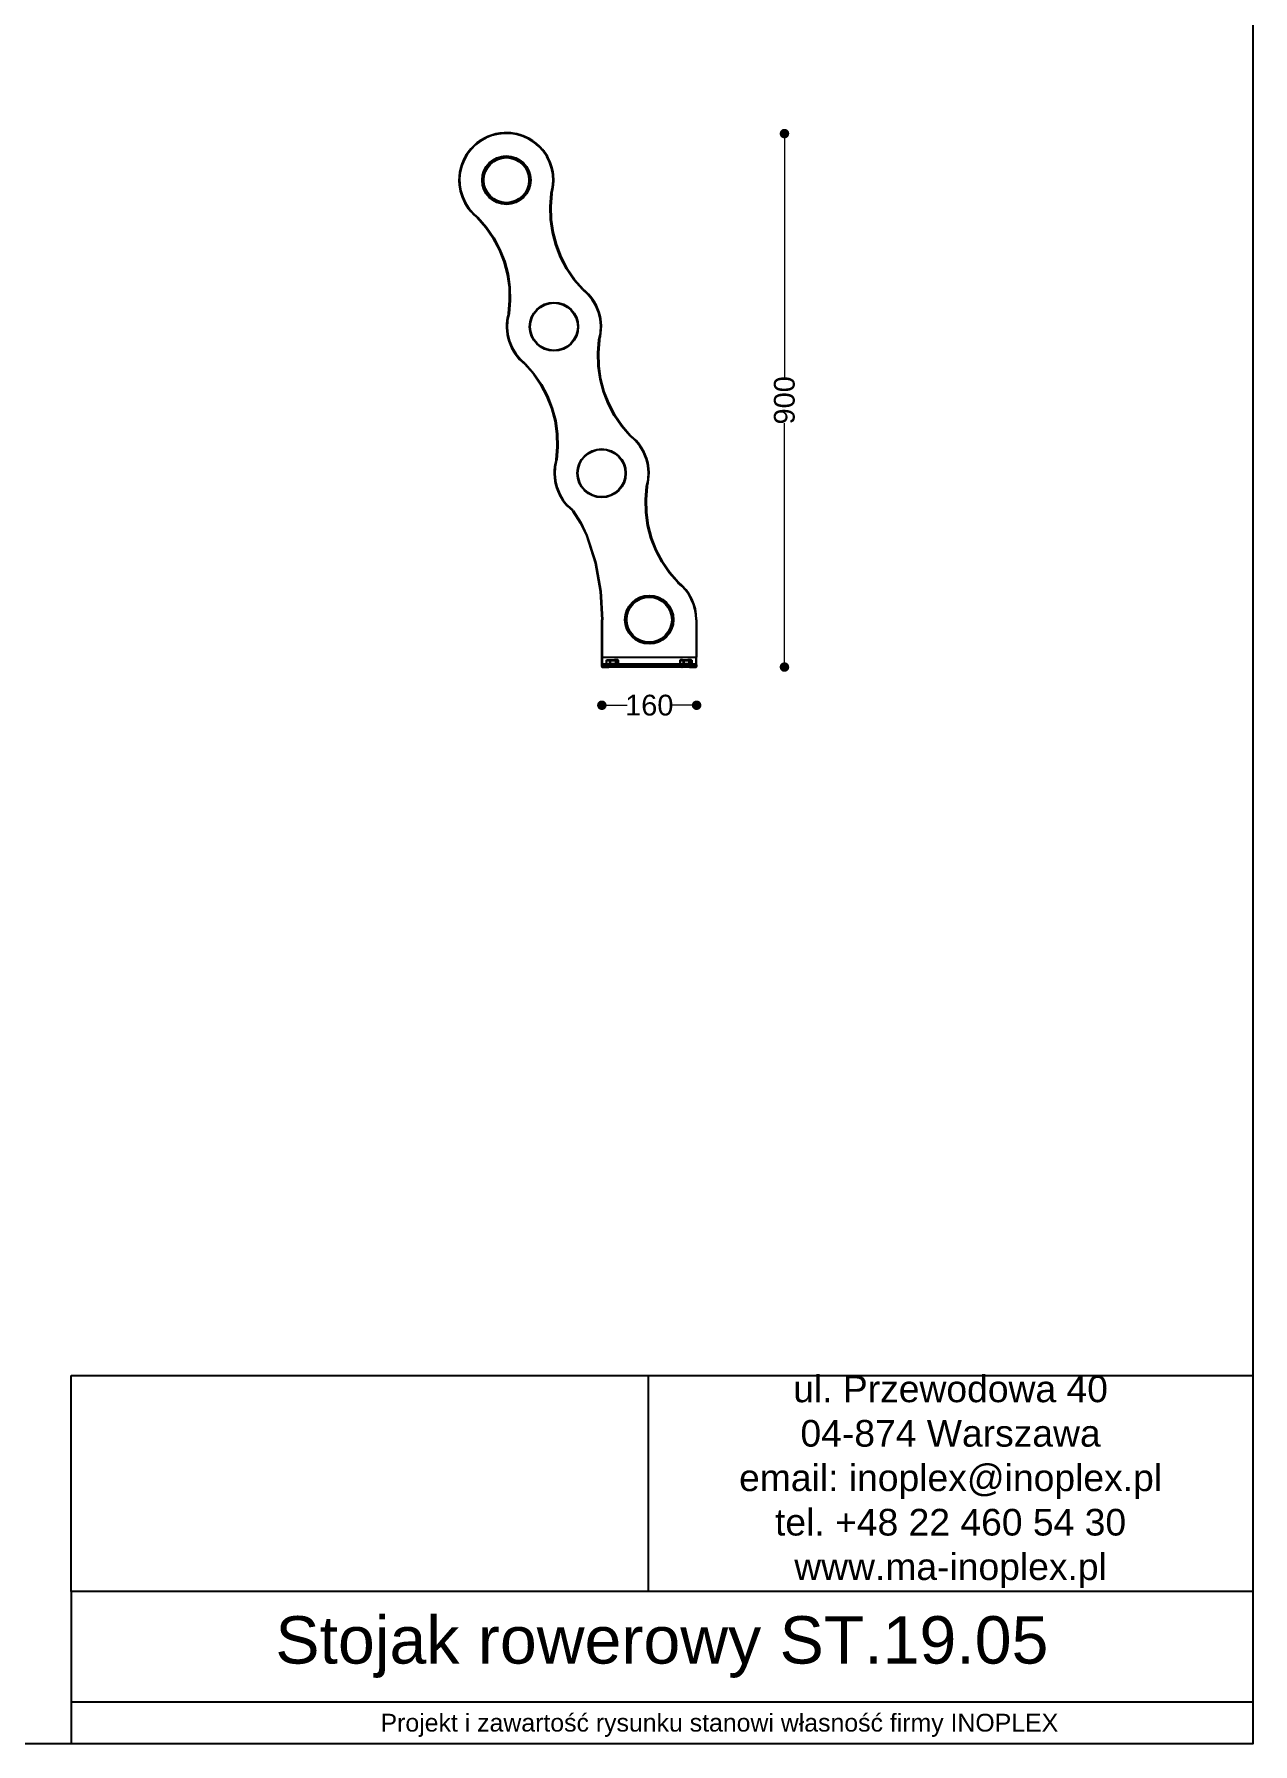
# Model space of a CAD drawing. Header units: millimetres. Extents: x 10222 to 14334, y 16216 to 21206.
# Drawn here: x 12278 to 14334, y 16216 to 19101 of the extents above; entities that cross this region are included whole.
import ezdxf

# ---------------------------------------------------------------- set-up
doc = ezdxf.new("R2010")
doc.units = ezdxf.units.MM
doc.header["$LTSCALE"] = 3
doc.layers.add('Default', color=7, linetype='Continuous')
doc.styles.get("Standard").update_dxf_attribs({"font": 'arial.ttf'})
doc.dimstyles.new('MATEUSZ', dxfattribs={"dimtxt": 35, "dimasz": 16, "dimexe": 0.18, "dimexo": 0.0625, "dimgap": 0.09, "dimtad": 0, "dimdec": 0, "dimdsep": 46, "dimtxsty": 'Standard', "dimblk": 'DOT', "dimcen": 0.09, "dimse1": 1, "dimse2": 1, "dimadec": 0, "dimazin": 0, "dimtfac": 1, "dimtdec": 0, "dimtofl": 0, "dimtmove": 0, "dimatfit": 3, "dimfxl": 1, "dimtolj": 1, "dimtzin": 0, "dimlwd": 9, "dimlwe": 9, "dimarcsym": 0})
picture_1 = doc.add_image_def('image1.png', size_in_pixel=(179, 67))

# ---------------------------------------------------------------- blocks, each defined once
blk = doc.blocks.new('_Dot')
at = {"color": 0, "linetype": 'ByBlock', "lineweight": -2}
blk.add_line((-0.5, 0), (-1, 0), dxfattribs=at)
at = {"color": 0, "linetype": 'ByBlock', "const_width": 0.5}
blk.add_lwpolyline([(-0.25, 0, 1), (0.25, 0, 1)], format="xyb", close=True, dxfattribs=at)
blk = doc.blocks.new('*D43')
at = {"color": 0, "lineweight": 9, "transparency": 16777216}
for p, q in [((13251.7, 17968.7), (13278.6, 17968.7)), ((13379.6, 17968.7), (13352.7, 17968.7))]:
    blk.add_line(p, q, dxfattribs=at)
at = {"layer": 'Defpoints', "color": 0, "transparency": 16777216}
for p in [(13235.7, 18034.1), (13395.6, 18034.1), (13395.6, 17968.7)]:
    blk.add_point(p, dxfattribs=at)
at = {"color": 0, "lineweight": 9, "transparency": 16777216, "xscale": 16, "yscale": 16, "zscale": 16, "rotation": 180}
blk.add_blockref('_Dot', (13235.7, 17968.7), dxfattribs=at)
at = {"color": 0, "lineweight": 9, "transparency": 16777216, "xscale": 16, "yscale": 16, "zscale": 16}
blk.add_blockref('_Dot', (13395.6, 17968.7), dxfattribs=at)
at = {"color": 0, "transparency": 16777216, "insert": (13315.7, 17968.7), "char_height": 35, "attachment_point": 5}
blk.add_mtext('\\A1;160', dxfattribs=at)
blk = doc.blocks.new('*D44')
at = {"color": 0, "lineweight": 9, "transparency": 16777216}
for p, q in [((13543.8, 18917.5), (13543.8, 18522)), ((13543.8, 18049.1), (13543.8, 18444.6))]:
    blk.add_line(p, q, dxfattribs=at)
at = {"layer": 'Defpoints', "color": 0, "transparency": 16777216}
for p in [(13082, 18933.5), (13394.6, 18033.1), (13543.8, 18033.1)]:
    blk.add_point(p, dxfattribs=at)
at = {"color": 0, "lineweight": 9, "transparency": 16777216, "xscale": 16, "yscale": 16, "zscale": 16}
for p, rotation in [((13543.8, 18933.5), 90), ((13543.8, 18033.1), 270)]:
    blk.add_blockref('_Dot', p, dxfattribs=dict(at, rotation=rotation))
at = {"color": 0, "transparency": 16777216, "insert": (13543.8, 18483.3), "char_height": 35, "attachment_point": 5, "rotation": 90}
blk.add_mtext('\\A1;900', dxfattribs=at)

msp = doc.modelspace()

# ---------------------------------------------------------------- linework, layer by layer
for p, q in [((12340.1, 16473), (12340.1, 16837.6)), ((12533.9, 16837.6), (14334, 16837.6)), ((14334, 16837.6), (14334, 16473)), ((12340.1, 16473), (12340.1, 16215.9)), ((14334, 16473), (12533.9, 16473)), ((14333.8, 16286.4), (12340.1, 16286.4))]:
    msp.add_line(p, q)
msp.add_lwpolyline([(10221.8, 21206.3), (14334, 21206.3), (14334, 16215.9), (10221.8, 16215.9)], close=True)
at = {"layer": 'Default'}
for p, q in [((13235.6, 18050.1), (13235.6, 18113.1)), ((13236.6, 18050.1), (13236.6, 18113.1)), ((13394.6, 18113.1), (13394.6, 18050.1)), ((13395.6, 18113.1), (13395.6, 18050.1)), ((13235.6, 18034.1), (13235.6, 18037.1)), ((13236.6, 18050.1), (13394.6, 18050.1)), ((13243.6, 18039.1), (13243.6, 18044.1)), ((13243.8, 18044.1), (13249.5, 18044.1)), ((13243.8, 18039.1), (13243.8, 18044.1)), ((13243.8, 18039.1), (13249.5, 18039.1)), ((13244.6, 18045.1), (13250.3, 18045.1)), ((13383.6, 18038.1), (13247.6, 18038.1)), ((13383.6, 18037.1), (13247.6, 18037.1)), ((13247.6, 18034.1), (13247.6, 18037.1)), ((13383.6, 18034.1), (13247.6, 18034.1)), ((13249.5, 18039.1), (13249.5, 18044.1)), ((13250.3, 18045.1), (13259.2, 18045.1)), ((13250.4, 18044.1), (13259.3, 18044.1)), ((13250.4, 18039.1), (13250.4, 18044.1)), ((13250.4, 18039.1), (13259.3, 18039.1)), ((13262.4, 18045.1), (13256.8, 18045.1)), ((13259.2, 18045.1), (13262.4, 18045.1)), ((13259.3, 18039.1), (13259.3, 18044.1)), ((13260.1, 18039.1), (13260.1, 18044.1)), ((13260.1, 18044.1), (13263.3, 18044.1)), ((13260.1, 18039.1), (13263.3, 18039.1)), ((13263.3, 18039.1), (13263.3, 18044.1)), ((13263.4, 18044.1), (13263.4, 18039.1)), ((13367.6, 18039.1), (13367.6, 18044.1)), ((13367.7, 18039.1), (13367.7, 18044.1)), ((13367.8, 18044.1), (13373.5, 18044.1)), ((13367.8, 18039.1), (13367.8, 18044.1)), ((13367.8, 18039.1), (13373.5, 18039.1)), ((13368.6, 18045.1), (13374.2, 18045.1)), ((13371.9, 18045.1), (13368.6, 18045.1)), ((13373.5, 18039.1), (13373.5, 18044.1)), ((13374.2, 18045.1), (13383.1, 18045.1)), ((13374.4, 18044.1), (13383.3, 18044.1)), ((13374.4, 18039.1), (13374.4, 18044.1)), ((13374.4, 18039.1), (13383.3, 18039.1)), ((13386.4, 18045.1), (13380.8, 18045.1)), ((13383.1, 18045.1), (13386.4, 18045.1)), ((13383.3, 18039.1), (13383.3, 18044.1)), ((13383.6, 18037.1), (13383.6, 18034.1)), ((13384.1, 18039.1), (13384.1, 18044.1)), ((13384.1, 18044.1), (13387.3, 18044.1)), ((13384.1, 18039.1), (13387.3, 18039.1)), ((13387.3, 18039.1), (13387.3, 18044.1)), ((13387.4, 18044.1), (13387.4, 18039.1)), ((13395.6, 18037.1), (13395.6, 18034.1)), ((13383.6, 18033.1), (13247.6, 18033.1))]:
    msp.add_line(p, q, dxfattribs=at)
for points in [[(13151.4, 18832.5, 0), (13153.7, 18843.1, 0), (13154.6, 18853.9, 0), (13154, 18864.7, 0), (13151.9, 18875.3, 0), (13148.5, 18885.6, 0), (13143.7, 18895.3, 0), (13137.6, 18904.2, 0), (13130.3, 18912.3, 0), (13122.1, 18919.3, 0), (13112.9, 18925.1, 0), (13103.1, 18929.6, 0), (13092.7, 18932.8, 0), (13082.1, 18934.5, 0), (13071.2, 18934.8, 0), (13060.5, 18933.6, 0), (13050, 18931, 0), (13039.9, 18927, 0), (13030.5, 18921.6, 0), (13021.9, 18915.1, 0), (13014.2, 18907.4, 0), (13007.7, 18898.8, 0), (13002.4, 18889.3, 0), (12998.4, 18879.3, 0), (12995.8, 18868.7, 0), (12994.7, 18858, 0), (12995, 18847.1, 0), (12996.8, 18836.5, 0), (13000, 18826.1, 0), (13004.5, 18816.3, 0), (13010.4, 18807.2, 0), (13017.4, 18799, 0), (13025.5, 18791.7, 0)], [(13150.4, 18832.8, 0), (13152.7, 18843.2, 0), (13153.6, 18853.9, 0), (13153, 18864.6, 0), (13151, 18875.1, 0), (13147.6, 18885.2, 0), (13142.8, 18894.8, 0), (13136.8, 18903.6, 0), (13129.6, 18911.6, 0), (13121.5, 18918.5, 0), (13112.5, 18924.2, 0), (13102.7, 18928.7, 0), (13092.5, 18931.8, 0), (13082, 18933.5, 0), (13071.3, 18933.8, 0), (13060.6, 18932.6, 0), (13050.3, 18930, 0), (13040.3, 18926.1, 0), (13031, 18920.8, 0), (13022.5, 18914.3, 0), (13015, 18906.7, 0), (13008.5, 18898.2, 0), (13003.3, 18888.9, 0), (12999.4, 18879, 0), (12996.8, 18868.6, 0), (12995.7, 18857.9, 0), (12996, 18847.2, 0), (12997.7, 18836.7, 0), (13000.9, 18826.5, 0), (13005.4, 18816.8, 0), (13011.2, 18807.8, 0), (13018.1, 18799.7, 0), (13026.1, 18792.5, 0)], [(13203.3, 18670.1, 0), (13188.7, 18686.8, 0), (13176.3, 18705, 0), (13165.9, 18724.6, 0), (13157.9, 18745.2, 0), (13152.3, 18766.5, 0), (13149.1, 18788.4, 0), (13148.5, 18810.5, 0), (13150.4, 18832.5, 0)], [(13151.4, 18832.4, 0), (13149.5, 18810.5, 0), (13150.1, 18788.5, 0), (13153.3, 18766.7, 0), (13158.9, 18745.5, 0), (13166.9, 18725, 0), (13177.1, 18705.5, 0), (13189.5, 18687.4, 0), (13204, 18670.8, 0)], [(13204, 18670.8, 0), (13189.5, 18687.4, 0), (13177.1, 18705.5, 0), (13166.9, 18725, 0), (13158.9, 18745.5, 0), (13153.3, 18766.7, 0), (13150.1, 18788.5, 0), (13149.5, 18810.5, 0), (13151.4, 18832.4, 0)], [(13150.4, 18832.8, 0), (13151.4, 18832.5, 0)], [(13151.4, 18832.4, 0), (13151.4, 18832.4, 0), (13151.4, 18832.4, 0), (13151.4, 18832.4, 0), (13151.4, 18832.4, 0), (13151.4, 18832.4, 0), (13151.4, 18832.4, 0), (13151.4, 18832.4, 0), (13151.4, 18832.4, 0), (13151.4, 18832.4, 0), (13151.4, 18832.4, 0), (13151.4, 18832.4, 0), (13151.4, 18832.4, 0), (13151.4, 18832.4, 0), (13151.3, 18832.4, 0), (13151.3, 18832.4, 0), (13150.4, 18832.5, 0)], [(13025.5, 18791.7, 0), (13025.5, 18791.7, 0), (13025.5, 18791.7, 0), (13025.5, 18791.7, 0), (13025.5, 18791.7, 0), (13025.5, 18791.7, 0), (13025.5, 18791.7, 0), (13025.5, 18791.7, 0), (13025.5, 18791.7, 0), (13025.5, 18791.7, 0), (13025.5, 18791.7, 0), (13025.5, 18791.7, 0), (13025.5, 18791.7, 0), (13025.5, 18791.7, 0), (13025.5, 18791.8, 0), (13025.5, 18791.8, 0), (13025.5, 18791.8, 0), (13026.1, 18792.5, 0)], [(13025.6, 18791.7, 0), (13025.5, 18791.7, 0)], [(13026.3, 18792.4, 0), (13025.6, 18791.7, 0)], [(13025.6, 18791.7, 0), (13040, 18775.1, 0), (13052.5, 18757, 0), (13062.8, 18737.5, 0), (13070.8, 18717, 0), (13076.4, 18695.8, 0), (13079.6, 18674, 0), (13080.1, 18652, 0), (13078.2, 18630.1, 0)], [(13078.2, 18630.1, 0), (13080.1, 18652, 0), (13079.6, 18674, 0), (13076.4, 18695.8, 0), (13070.8, 18717, 0), (13062.8, 18737.5, 0), (13052.5, 18757, 0), (13040, 18775.1, 0), (13025.6, 18791.7, 0)], [(13026.1, 18792.5, 0), (13026.3, 18792.4, 0)], [(13026.3, 18792.4, 0), (13040.8, 18775.7, 0), (13053.3, 18757.5, 0), (13063.7, 18737.9, 0), (13071.8, 18717.4, 0), (13077.4, 18696, 0), (13080.6, 18674.1, 0), (13081.1, 18652, 0), (13079.2, 18630, 0)], [(13203.3, 18670.1, 0), (13204, 18670.8, 0)], [(13204.1, 18670.7, 0), (13204.1, 18670.7, 0), (13204.1, 18670.7, 0), (13204.1, 18670.7, 0), (13204.1, 18670.7, 0), (13204.1, 18670.7, 0), (13204.1, 18670.7, 0), (13204.1, 18670.7, 0), (13204.1, 18670.7, 0), (13204.1, 18670.7, 0), (13204.1, 18670.7, 0), (13204.1, 18670.7, 0), (13204.1, 18670.7, 0), (13204.1, 18670.7, 0), (13204.1, 18670.7, 0), (13204.1, 18670.7, 0), (13204, 18670.6, 0), (13203.5, 18670, 0)], [(13230.8, 18585.5, 0), (13233.2, 18597, 0), (13233.9, 18608.8, 0), (13232.9, 18620.5, 0), (13230.1, 18631.9, 0), (13225.7, 18642.8, 0), (13219.6, 18652.9, 0), (13212.2, 18662.1, 0), (13203.5, 18670, 0)], [(13231.8, 18585.2, 0), (13234.2, 18596.9, 0), (13234.9, 18608.8, 0), (13233.9, 18620.7, 0), (13231.1, 18632.2, 0), (13226.6, 18643.3, 0), (13220.5, 18653.5, 0), (13212.9, 18662.7, 0), (13204.1, 18670.7, 0)], [(13078.1, 18630, 0), (13075.7, 18618.3, 0), (13075, 18606.4, 0), (13076, 18594.6, 0), (13078.8, 18583, 0), (13083.3, 18571.9, 0), (13089.4, 18561.7, 0), (13097, 18552.5, 0), (13105.8, 18544.5, 0)], [(13079.1, 18629.7, 0), (13076.7, 18618.2, 0), (13076, 18606.4, 0), (13077, 18594.7, 0), (13079.8, 18583.3, 0), (13084.2, 18572.4, 0), (13090.3, 18562.3, 0), (13097.7, 18553.2, 0), (13106.4, 18545.3, 0)], [(13079.1, 18629.7, 0), (13078.1, 18630, 0)], [(13078.2, 18630.1, 0), (13078.2, 18630.1, 0), (13078.2, 18630.1, 0), (13078.2, 18630.1, 0), (13078.2, 18630.1, 0), (13078.2, 18630.1, 0), (13078.2, 18630.1, 0), (13078.2, 18630.1, 0), (13078.2, 18630.1, 0), (13078.2, 18630.1, 0), (13078.2, 18630.1, 0), (13078.2, 18630.1, 0), (13078.2, 18630.1, 0), (13078.2, 18630.1, 0), (13078.2, 18630.1, 0), (13078.3, 18630.1, 0), (13079.2, 18630, 0)], [(13283.6, 18422.9, 0), (13269.1, 18439.5, 0), (13256.6, 18457.8, 0), (13246.3, 18477.3, 0), (13238.3, 18497.9, 0), (13232.6, 18519.3, 0), (13229.5, 18541.1, 0), (13228.8, 18563.2, 0), (13230.7, 18585.2, 0)], [(13284.3, 18423.6, 0), (13269.9, 18440.1, 0), (13257.5, 18458.3, 0), (13247.2, 18477.7, 0), (13239.2, 18498.2, 0), (13233.6, 18519.5, 0), (13230.5, 18541.2, 0), (13229.8, 18563.2, 0), (13231.7, 18585.1, 0)], [(13231.7, 18585.1, 0), (13229.8, 18563.2, 0), (13230.5, 18541.2, 0), (13233.6, 18519.5, 0), (13239.2, 18498.2, 0), (13247.2, 18477.7, 0), (13257.5, 18458.3, 0), (13269.9, 18440.1, 0), (13284.3, 18423.6, 0)], [(13231.7, 18585.1, 0), (13231.7, 18585.1, 0), (13231.7, 18585.1, 0), (13231.7, 18585.1, 0), (13231.7, 18585.1, 0), (13231.7, 18585.1, 0), (13231.7, 18585.1, 0), (13231.7, 18585.1, 0), (13231.7, 18585.1, 0), (13231.7, 18585.1, 0), (13231.7, 18585.1, 0), (13231.7, 18585.1, 0), (13231.7, 18585.1, 0), (13231.7, 18585.1, 0), (13231.7, 18585.1, 0), (13231.7, 18585.1, 0), (13231.6, 18585.1, 0), (13230.7, 18585.2, 0)], [(13230.8, 18585.5, 0), (13231.8, 18585.2, 0)], [(13231.8, 18585.2, 0), (13231.7, 18585.1, 0)], [(13105.8, 18544.5, 0), (13105.8, 18544.5, 0), (13105.8, 18544.5, 0), (13105.8, 18544.5, 0), (13105.8, 18544.5, 0), (13105.8, 18544.5, 0), (13105.8, 18544.5, 0), (13105.8, 18544.5, 0), (13105.8, 18544.5, 0), (13105.8, 18544.5, 0), (13105.8, 18544.5, 0), (13105.8, 18544.5, 0), (13105.8, 18544.5, 0), (13105.8, 18544.5, 0), (13105.8, 18544.5, 0), (13105.9, 18544.6, 0), (13106.4, 18545.3, 0)], [(13106.6, 18545.1, 0), (13105.9, 18544.4, 0)], [(13105.9, 18544.4, 0), (13120.4, 18527.8, 0), (13132.8, 18509.7, 0), (13143.1, 18490.3, 0), (13151.2, 18469.8, 0), (13156.8, 18448.5, 0), (13159.9, 18426.7, 0), (13160.5, 18404.8, 0), (13158.5, 18382.8, 0)], [(13158.5, 18382.8, 0), (13160.5, 18404.8, 0), (13159.9, 18426.7, 0), (13156.8, 18448.5, 0), (13151.2, 18469.8, 0), (13143.1, 18490.3, 0), (13132.8, 18509.7, 0), (13120.4, 18527.8, 0), (13105.9, 18544.4, 0)], [(13106.6, 18545.1, 0), (13121.2, 18528.4, 0), (13133.7, 18510.2, 0), (13144.1, 18490.7, 0), (13152.1, 18470.1, 0), (13157.8, 18448.7, 0), (13160.9, 18426.8, 0), (13161.5, 18404.7, 0), (13159.5, 18382.7, 0)], [(13283.6, 18422.9, 0), (13284.3, 18423.6, 0)], [(13284.4, 18423.5, 0), (13284.4, 18423.5, 0), (13284.4, 18423.5, 0), (13284.4, 18423.5, 0), (13284.4, 18423.5, 0), (13284.4, 18423.5, 0), (13284.4, 18423.5, 0), (13284.4, 18423.5, 0), (13284.4, 18423.5, 0), (13284.4, 18423.5, 0), (13284.4, 18423.5, 0), (13284.4, 18423.5, 0), (13284.4, 18423.5, 0), (13284.4, 18423.5, 0), (13284.4, 18423.5, 0), (13284.4, 18423.4, 0), (13284.3, 18423.4, 0), (13283.8, 18422.7, 0)], [(13311.1, 18338.2, 0), (13313.6, 18349.7, 0), (13314.3, 18361.5, 0), (13313.2, 18373.2, 0), (13310.5, 18384.7, 0), (13306, 18395.6, 0), (13300, 18405.7, 0), (13292.5, 18414.8, 0), (13283.8, 18422.7, 0)], [(13312.1, 18338, 0), (13314.6, 18349.6, 0), (13315.3, 18361.5, 0), (13314.2, 18373.4, 0), (13311.4, 18385, 0), (13306.9, 18396, 0), (13300.8, 18406.2, 0), (13293.3, 18415.5, 0), (13284.4, 18423.5, 0)], [(13158.5, 18382.7, 0), (13156, 18371.1, 0), (13155.3, 18359.2, 0), (13156.4, 18347.3, 0), (13159.2, 18335.7, 0), (13163.7, 18324.7, 0), (13169.7, 18314.5, 0), (13177.3, 18305.2, 0), (13186.1, 18297.2, 0)], [(13159.4, 18382.4, 0), (13157, 18370.9, 0), (13156.3, 18359.2, 0), (13157.3, 18347.5, 0), (13160.1, 18336, 0), (13164.6, 18325.2, 0), (13170.6, 18315, 0), (13178, 18305.9, 0), (13186.7, 18298, 0)], [(13158.5, 18382.8, 0), (13158.5, 18382.8, 0), (13158.5, 18382.8, 0), (13158.5, 18382.8, 0), (13158.5, 18382.8, 0), (13158.5, 18382.8, 0), (13158.5, 18382.8, 0), (13158.5, 18382.8, 0), (13158.5, 18382.8, 0), (13158.5, 18382.8, 0), (13158.5, 18382.8, 0), (13158.5, 18382.8, 0), (13158.5, 18382.8, 0), (13158.5, 18382.8, 0), (13158.5, 18382.8, 0), (13158.5, 18382.8, 0), (13158.6, 18382.8, 0), (13159.5, 18382.7, 0)], [(13159.4, 18382.4, 0), (13158.5, 18382.7, 0)], [(13363.9, 18175.6, 0), (13349.4, 18192.3, 0), (13336.9, 18210.5, 0), (13326.6, 18230, 0), (13318.6, 18250.6, 0), (13313, 18272, 0), (13309.8, 18293.9, 0), (13309.2, 18315.9, 0), (13311.1, 18338, 0)], [(13312.1, 18337.8, 0), (13310.2, 18315.9, 0), (13310.8, 18293.9, 0), (13314, 18272.2, 0), (13319.6, 18250.9, 0), (13327.5, 18230.4, 0), (13337.8, 18211, 0), (13350.2, 18192.9, 0), (13364.7, 18176.3, 0)], [(13364.7, 18176.3, 0), (13350.2, 18192.9, 0), (13337.8, 18211, 0), (13327.5, 18230.4, 0), (13319.6, 18250.9, 0), (13314, 18272.2, 0), (13310.8, 18293.9, 0), (13310.2, 18315.9, 0), (13312.1, 18337.8, 0)], [(13311.1, 18338.2, 0), (13312.1, 18338, 0)], [(13312.1, 18337.8, 0), (13312.1, 18337.8, 0), (13312.1, 18337.8, 0), (13312.1, 18337.8, 0), (13312.1, 18337.8, 0), (13312.1, 18337.8, 0), (13312.1, 18337.8, 0), (13312.1, 18337.8, 0), (13312.1, 18337.8, 0), (13312.1, 18337.8, 0), (13312.1, 18337.8, 0), (13312.1, 18337.8, 0), (13312.1, 18337.8, 0), (13312.1, 18337.8, 0), (13312.1, 18337.8, 0), (13312, 18337.8, 0), (13311.9, 18337.8, 0), (13311.1, 18338, 0)], [(13186.1, 18297.2, 0), (13186.1, 18297.2, 0), (13186.1, 18297.2, 0), (13186.1, 18297.2, 0), (13186.1, 18297.2, 0), (13186.1, 18297.2, 0), (13186.1, 18297.2, 0), (13186.1, 18297.2, 0), (13186.1, 18297.2, 0), (13186.1, 18297.2, 0), (13186.1, 18297.2, 0), (13186.1, 18297.2, 0), (13186.1, 18297.2, 0), (13186.1, 18297.2, 0), (13186.1, 18297.3, 0), (13186.2, 18297.3, 0), (13186.7, 18298, 0)], [(13187.1, 18297.6, 0), (13186.3, 18297, 0)], [(13186.3, 18297, 0), (13199.2, 18276.7, 0), (13209.6, 18254.9, 0), (13224.5, 18209, 0), (13232.9, 18161.4, 0), (13235.6, 18113.1, 0)], [(13187.1, 18297.6, 0), (13200, 18277.1, 0), (13210.5, 18255.3, 0), (13225.5, 18209.2, 0), (13233.9, 18161.5, 0), (13236.6, 18113.1, 0)], [(13363.9, 18175.6, 0), (13364.7, 18176.3, 0)], [(13364.8, 18176.2, 0), (13364.8, 18176.2, 0), (13364.8, 18176.2, 0), (13364.8, 18176.2, 0), (13364.8, 18176.2, 0), (13364.8, 18176.2, 0), (13364.8, 18176.2, 0), (13364.8, 18176.2, 0), (13364.8, 18176.2, 0), (13364.8, 18176.2, 0), (13364.8, 18176.2, 0), (13364.8, 18176.2, 0), (13364.8, 18176.2, 0), (13364.8, 18176.2, 0), (13364.8, 18176.2, 0), (13364.7, 18176.2, 0), (13364.7, 18176.1, 0), (13364.1, 18175.4, 0)], [(13394.6, 18113.1, 0), (13394.1, 18122.1, 0), (13392.6, 18130.9, 0), (13390.1, 18139.5, 0), (13386.6, 18147.8, 0), (13382.2, 18155.6, 0), (13376.9, 18162.9, 0), (13370.9, 18169.5, 0), (13364.1, 18175.4, 0)], [(13395.6, 18113.1, 0), (13395.1, 18122.2, 0), (13393.6, 18131.1, 0), (13391, 18139.8, 0), (13387.5, 18148.2, 0), (13383, 18156.1, 0), (13377.7, 18163.5, 0), (13371.6, 18170.2, 0), (13364.8, 18176.2, 0)], [(13235.6, 18113.1, 0), (13235.6, 18113.1, 0), (13235.6, 18113.1, 0), (13235.6, 18113.1, 0), (13235.6, 18113.1, 0), (13235.6, 18113.1, 0), (13235.6, 18113.1, 0), (13235.6, 18113.1, 0), (13235.6, 18113.1, 0), (13235.6, 18113.1, 0), (13235.6, 18113.1, 0), (13235.6, 18113.1, 0), (13235.6, 18113.1, 0), (13235.6, 18113.1, 0), (13235.6, 18113.1, 0), (13235.7, 18113.1, 0), (13235.8, 18113.1, 0), (13236.6, 18113.1, 0)], [(13395.6, 18113.1, 0), (13395.6, 18113.1, 0), (13395.6, 18113.1, 0), (13395.6, 18113.1, 0), (13395.6, 18113.1, 0), (13395.6, 18113.1, 0), (13395.6, 18113.1, 0), (13395.6, 18113.1, 0), (13395.6, 18113.1, 0), (13395.6, 18113.1, 0), (13395.6, 18113.1, 0), (13395.6, 18113.1, 0), (13395.6, 18113.1, 0), (13395.6, 18113.1, 0), (13395.6, 18113.1, 0), (13395.6, 18113.1, 0), (13395.5, 18113.1, 0), (13394.6, 18113.1, 0)], [(13235.6, 18037.1, 0), (13235.6, 18037.1, 0), (13235.6, 18037.1, 0), (13235.6, 18037.1, 0), (13235.6, 18037.1, 0), (13235.6, 18037.1, 0), (13235.6, 18037.1, 0), (13235.6, 18037.1, 0), (13235.6, 18037.1, 0), (13235.6, 18037.1, 0), (13235.6, 18037.1, 0), (13235.6, 18037.1, 0), (13235.6, 18037.2, 0), (13235.6, 18037.5, 0), (13235.6, 18040.7, 0), (13235.6, 18050.1, 0)], [(13236.6, 18050.1, 0), (13235.6, 18050.1, 0)], [(13247.6, 18037.1, 0), (13235.6, 18037.1, 0)], [(13235.6, 18034.1, 0), (13235.6, 18034.1, 0), (13235.6, 18034.1, 0), (13235.6, 18034.1, 0), (13235.6, 18034.1, 0), (13235.6, 18034.1, 0), (13235.6, 18034.1, 0), (13235.6, 18034.1, 0), (13235.6, 18034.1, 0), (13235.6, 18034.1, 0), (13235.6, 18034.1, 0), (13235.6, 18034.1, 0), (13235.6, 18034.1, 0), (13235.7, 18034.1, 0), (13235.7, 18034.1, 0), (13236, 18034.1, 0), (13237.1, 18034.1, 0), (13247.6, 18034.1, 0)], [(13236.6, 18038.1, 0), (13236.6, 18038.1, 0), (13236.6, 18038.1, 0), (13236.6, 18038.1, 0), (13236.6, 18038.1, 0), (13236.6, 18038.1, 0), (13236.6, 18038.1, 0), (13236.6, 18038.1, 0), (13236.6, 18038.1, 0), (13236.6, 18038.1, 0), (13236.6, 18038.1, 0), (13236.6, 18038.1, 0), (13236.6, 18038.1, 0), (13236.6, 18038.4, 0), (13236.6, 18041.4, 0), (13236.6, 18050.1, 0)], [(13247.6, 18038.1, 0), (13236.6, 18038.1, 0)], [(13243.6, 18044.1, 0), (13243.6, 18044.2, 0), (13243.6, 18044.3, 0), (13243.7, 18044.4, 0), (13243.7, 18044.5, 0), (13243.7, 18044.5, 0), (13243.8, 18044.6, 0), (13243.9, 18044.7, 0), (13243.9, 18044.8, 0), (13244, 18044.8, 0), (13244.1, 18044.9, 0), (13244.2, 18044.9, 0), (13244.2, 18045, 0), (13244.3, 18045, 0), (13244.4, 18045, 0), (13244.5, 18045.1, 0), (13244.6, 18045.1, 0)], [(13243.8, 18044.1, 0), (13243.6, 18044.1, 0), (13243.6, 18044.1, 0), (13243.6, 18044.1, 0), (13243.6, 18044.1, 0), (13243.6, 18044.1, 0), (13243.6, 18044.1, 0), (13243.6, 18044.1, 0), (13243.6, 18044.1, 0), (13243.6, 18044.1, 0), (13243.6, 18044.1, 0), (13243.6, 18044.1, 0), (13243.6, 18044.1, 0), (13243.6, 18044.1, 0), (13243.6, 18044.1, 0), (13243.6, 18044.1, 0), (13243.6, 18044.1, 0), (13243.6, 18044.1, 0), (13243.6, 18044.1, 0), (13243.6, 18044.1, 0), (13243.6, 18044.1, 0), (13243.7, 18044.1, 0)], [(13243.7, 18039.1, 0), (13243.6, 18039.1, 0), (13243.6, 18039.1, 0), (13243.6, 18039.1, 0), (13243.6, 18039.1, 0), (13243.6, 18039.1, 0), (13243.6, 18039.1, 0), (13243.6, 18039.1, 0), (13243.6, 18039.1, 0), (13243.6, 18039.1, 0), (13243.6, 18039.1, 0), (13243.6, 18039.1, 0), (13243.6, 18039.1, 0), (13243.6, 18039.1, 0), (13243.6, 18039.1, 0), (13243.6, 18039.1, 0), (13243.6, 18039.1, 0), (13243.6, 18039.1, 0), (13243.6, 18039.1, 0), (13243.6, 18039.1, 0), (13243.6, 18039.1, 0), (13243.6, 18039.1, 0), (13243.6, 18039.1, 0), (13243.6, 18039.1, 0), (13243.6, 18039.1, 0), (13243.6, 18039.1, 0), (13243.8, 18039.1, 0)], [(13244.6, 18038.1, 0), (13244.5, 18038.1, 0), (13244.4, 18038.1, 0), (13244.3, 18038.1, 0), (13244.2, 18038.1, 0), (13244.2, 18038.2, 0), (13244.1, 18038.2, 0), (13244, 18038.3, 0), (13243.9, 18038.3, 0), (13243.9, 18038.4, 0), (13243.8, 18038.5, 0), (13243.7, 18038.6, 0), (13243.7, 18038.7, 0), (13243.7, 18038.8, 0), (13243.6, 18038.9, 0), (13243.6, 18039, 0), (13243.6, 18039.1, 0)], [(13243.7, 18044.1, 0), (13243.7, 18044.2, 0), (13243.7, 18044.4, 0), (13243.8, 18044.5, 0), (13243.9, 18044.7, 0)], [(13244.6, 18045.1, 0), (13244.5, 18045.1, 0), (13244.5, 18045, 0), (13244.4, 18045, 0), (13244.3, 18045, 0), (13244.3, 18044.9, 0), (13244.2, 18044.9, 0), (13244.1, 18044.8, 0), (13244.1, 18044.8, 0), (13244, 18044.7, 0), (13244, 18044.6, 0), (13243.9, 18044.5, 0), (13243.9, 18044.3, 0), (13243.8, 18044.2, 0), (13243.8, 18044.1, 0)], [(13243.8, 18039.1, 0), (13243.8, 18038.9, 0), (13243.9, 18038.7, 0), (13244, 18038.5, 0), (13244, 18038.4, 0), (13244.1, 18038.4, 0), (13244.1, 18038.3, 0), (13244.2, 18038.2, 0), (13244.3, 18038.2, 0), (13244.3, 18038.1, 0), (13244.4, 18038.1, 0), (13244.5, 18038.1, 0), (13244.5, 18038.1, 0), (13244.6, 18038.1, 0)], [(13244.6, 18038.1, 0), (13244.5, 18038.1, 0), (13244.4, 18038.1, 0), (13244.3, 18038.1, 0), (13244.2, 18038.1, 0), (13244.1, 18038.2, 0), (13244, 18038.3, 0), (13244, 18038.3, 0), (13243.9, 18038.4, 0)], [(13247.6, 18037.1, 0), (13247.6, 18038.1, 0)], [(13247.6, 18034.1, 0), (13247.6, 18033.1, 0)], [(13249.5, 18044.1, 0), (13249.5, 18044.2, 0), (13249.5, 18044.4, 0), (13249.6, 18044.6, 0), (13249.7, 18044.7, 0), (13249.7, 18044.8, 0), (13249.8, 18044.8, 0), (13249.8, 18044.9, 0), (13249.9, 18044.9, 0), (13250, 18045, 0), (13250, 18045, 0), (13250.1, 18045, 0), (13250.2, 18045.1, 0), (13250.3, 18045.1, 0)], [(13250.4, 18044.1, 0), (13249.5, 18044.1, 0)], [(13250.3, 18038.1, 0), (13250.2, 18038.1, 0), (13250.1, 18038.1, 0), (13250, 18038.1, 0), (13250, 18038.1, 0), (13249.9, 18038.2, 0), (13249.8, 18038.2, 0), (13249.8, 18038.3, 0), (13249.7, 18038.4, 0), (13249.7, 18038.4, 0), (13249.6, 18038.5, 0), (13249.6, 18038.6, 0), (13249.5, 18038.8, 0), (13249.5, 18038.9, 0), (13249.5, 18039.1, 0)], [(13249.5, 18039.1, 0), (13250.4, 18039.1, 0)], [(13250.3, 18045.1, 0), (13250.3, 18045.1, 0), (13250.3, 18045.1, 0), (13250.3, 18045.1, 0), (13250.3, 18045.1, 0), (13250.3, 18045.1, 0), (13250.3, 18045.1, 0), (13250.3, 18045, 0), (13250.3, 18045, 0), (13250.3, 18045, 0), (13250.3, 18045, 0), (13250.3, 18044.9, 0), (13250.4, 18044.6, 0), (13250.4, 18044.1, 0)], [(13250.4, 18039.1, 0), (13250.4, 18038.4, 0), (13250.3, 18038.2, 0), (13250.3, 18038.1, 0), (13250.3, 18038.1, 0), (13250.3, 18038.1, 0), (13250.3, 18038.1, 0), (13250.3, 18038.1, 0), (13250.3, 18038.1, 0), (13250.3, 18038.1, 0), (13250.3, 18038.1, 0), (13250.3, 18038.1, 0), (13250.3, 18038.1, 0), (13250.3, 18038.1, 0)], [(13259.2, 18045.1, 0), (13259.2, 18045.1, 0), (13259.3, 18045, 0), (13259.4, 18045, 0), (13259.5, 18045, 0), (13259.6, 18044.9, 0), (13259.7, 18044.9, 0), (13259.7, 18044.8, 0), (13259.8, 18044.8, 0), (13259.9, 18044.7, 0), (13259.9, 18044.6, 0), (13260, 18044.5, 0), (13260, 18044.4, 0), (13260.1, 18044.3, 0), (13260.1, 18044.2, 0), (13260.1, 18044.1, 0)], [(13259.3, 18044.1, 0), (13259.3, 18044.8, 0), (13259.2, 18044.9, 0), (13259.2, 18045, 0), (13259.2, 18045, 0), (13259.2, 18045, 0), (13259.2, 18045, 0), (13259.2, 18045.1, 0), (13259.2, 18045.1, 0), (13259.2, 18045.1, 0), (13259.2, 18045.1, 0), (13259.2, 18045.1, 0), (13259.2, 18045.1, 0), (13259.2, 18045.1, 0)], [(13260.1, 18039.1, 0), (13260.1, 18038.9, 0), (13260.1, 18038.8, 0), (13260, 18038.7, 0), (13260, 18038.6, 0), (13259.9, 18038.5, 0), (13259.9, 18038.4, 0), (13259.8, 18038.4, 0), (13259.7, 18038.3, 0), (13259.7, 18038.2, 0), (13259.6, 18038.2, 0), (13259.5, 18038.1, 0), (13259.4, 18038.1, 0), (13259.3, 18038.1, 0), (13259.2, 18038.1, 0), (13259.2, 18038.1, 0)], [(13259.2, 18038.1, 0), (13259.2, 18038.1, 0), (13259.2, 18038.1, 0), (13259.2, 18038.1, 0), (13259.2, 18038.1, 0), (13259.2, 18038.1, 0), (13259.2, 18038.1, 0), (13259.2, 18038.1, 0), (13259.2, 18038.1, 0), (13259.2, 18038.1, 0), (13259.2, 18038.1, 0), (13259.2, 18038.3, 0), (13259.3, 18038.6, 0), (13259.3, 18039.1, 0)], [(13260.1, 18044.1, 0), (13259.8, 18044.1, 0), (13259.3, 18044.1, 0)], [(13259.3, 18039.1, 0), (13260.1, 18039.1, 0)], [(13263.3, 18044.1, 0), (13263.3, 18044.2, 0), (13263.3, 18044.3, 0), (13263.3, 18044.4, 0), (13263.2, 18044.5, 0), (13263.2, 18044.6, 0), (13263.1, 18044.7, 0), (13263.1, 18044.8, 0), (13263, 18044.8, 0), (13262.9, 18044.9, 0), (13262.8, 18044.9, 0), (13262.8, 18045, 0), (13262.7, 18045, 0), (13262.6, 18045, 0), (13262.5, 18045.1, 0), (13262.4, 18045.1, 0)], [(13262.4, 18045.1, 0), (13262.5, 18045.1, 0), (13262.6, 18045, 0), (13262.7, 18045, 0), (13262.8, 18045, 0), (13262.9, 18044.9, 0), (13263, 18044.9, 0), (13263, 18044.8, 0), (13263.1, 18044.8, 0), (13263.2, 18044.7, 0), (13263.2, 18044.6, 0), (13263.3, 18044.5, 0), (13263.3, 18044.5, 0), (13263.4, 18044.4, 0), (13263.4, 18044.3, 0), (13263.4, 18044.2, 0), (13263.4, 18044.1, 0)], [(13262.4, 18038.1, 0), (13262.5, 18038.1, 0), (13262.6, 18038.1, 0), (13262.7, 18038.1, 0), (13262.8, 18038.1, 0), (13262.8, 18038.2, 0), (13262.9, 18038.2, 0), (13263, 18038.3, 0), (13263.1, 18038.4, 0), (13263.1, 18038.4, 0), (13263.2, 18038.5, 0), (13263.2, 18038.6, 0), (13263.3, 18038.7, 0), (13263.3, 18038.8, 0), (13263.3, 18038.9, 0), (13263.3, 18039.1, 0)], [(13263.4, 18039.1, 0), (13263.4, 18039, 0), (13263.4, 18038.9, 0), (13263.4, 18038.8, 0), (13263.3, 18038.7, 0), (13263.3, 18038.6, 0), (13263.2, 18038.5, 0), (13263.2, 18038.4, 0), (13263.1, 18038.3, 0), (13263, 18038.3, 0), (13263, 18038.2, 0), (13262.9, 18038.2, 0), (13262.8, 18038.1, 0), (13262.7, 18038.1, 0), (13262.6, 18038.1, 0), (13262.5, 18038.1, 0), (13262.4, 18038.1, 0)], [(13367.6, 18044.1, 0), (13367.6, 18044.2, 0), (13367.6, 18044.3, 0), (13367.7, 18044.4, 0), (13367.7, 18044.5, 0), (13367.7, 18044.5, 0), (13367.8, 18044.6, 0), (13367.8, 18044.7, 0), (13367.9, 18044.8, 0), (13368, 18044.8, 0), (13368.1, 18044.9, 0), (13368.1, 18044.9, 0), (13368.2, 18045, 0), (13368.3, 18045, 0), (13368.4, 18045, 0), (13368.5, 18045.1, 0), (13368.6, 18045.1, 0)], [(13367.8, 18044.1, 0), (13367.6, 18044.1, 0), (13367.6, 18044.1, 0), (13367.6, 18044.1, 0), (13367.6, 18044.1, 0), (13367.6, 18044.1, 0), (13367.6, 18044.1, 0), (13367.6, 18044.1, 0), (13367.6, 18044.1, 0), (13367.6, 18044.1, 0), (13367.6, 18044.1, 0), (13367.6, 18044.1, 0), (13367.6, 18044.1, 0), (13367.6, 18044.1, 0), (13367.6, 18044.1, 0), (13367.6, 18044.1, 0), (13367.6, 18044.1, 0), (13367.6, 18044.1, 0), (13367.6, 18044.1, 0), (13367.6, 18044.1, 0), (13367.6, 18044.1, 0), (13367.7, 18044.1, 0)], [(13367.7, 18039.1, 0), (13367.6, 18039.1, 0), (13367.6, 18039.1, 0), (13367.6, 18039.1, 0), (13367.6, 18039.1, 0), (13367.6, 18039.1, 0), (13367.6, 18039.1, 0), (13367.6, 18039.1, 0), (13367.6, 18039.1, 0), (13367.6, 18039.1, 0), (13367.6, 18039.1, 0), (13367.6, 18039.1, 0), (13367.6, 18039.1, 0), (13367.6, 18039.1, 0), (13367.6, 18039.1, 0), (13367.6, 18039.1, 0), (13367.6, 18039.1, 0), (13367.6, 18039.1, 0), (13367.6, 18039.1, 0), (13367.6, 18039.1, 0), (13367.6, 18039.1, 0), (13367.6, 18039.1, 0), (13367.6, 18039.1, 0), (13367.6, 18039.1, 0), (13367.6, 18039.1, 0), (13367.6, 18039.1, 0), (13367.8, 18039.1, 0)], [(13368.6, 18038.1, 0), (13368.5, 18038.1, 0), (13368.4, 18038.1, 0), (13368.3, 18038.1, 0), (13368.2, 18038.1, 0), (13368.1, 18038.2, 0), (13368.1, 18038.2, 0), (13368, 18038.3, 0), (13367.9, 18038.3, 0), (13367.8, 18038.4, 0), (13367.8, 18038.5, 0), (13367.7, 18038.6, 0), (13367.7, 18038.7, 0), (13367.7, 18038.8, 0), (13367.6, 18038.9, 0), (13367.6, 18039, 0), (13367.6, 18039.1, 0)], [(13367.7, 18044.1, 0), (13367.7, 18044.2, 0), (13367.7, 18044.4, 0), (13367.8, 18044.5, 0), (13367.8, 18044.6, 0), (13367.9, 18044.7, 0)], [(13368.6, 18045.1, 0), (13368.5, 18045.1, 0), (13368.5, 18045, 0), (13368.4, 18045, 0), (13368.3, 18045, 0), (13368.2, 18044.9, 0), (13368.2, 18044.9, 0), (13368.1, 18044.8, 0), (13368.1, 18044.8, 0), (13368, 18044.7, 0), (13368, 18044.6, 0), (13367.9, 18044.5, 0), (13367.9, 18044.3, 0), (13367.8, 18044.2, 0), (13367.8, 18044.1, 0)], [(13367.8, 18039.1, 0), (13367.8, 18038.9, 0), (13367.9, 18038.7, 0), (13368, 18038.5, 0), (13368, 18038.4, 0), (13368.1, 18038.4, 0), (13368.1, 18038.3, 0), (13368.2, 18038.2, 0), (13368.2, 18038.2, 0), (13368.3, 18038.1, 0), (13368.4, 18038.1, 0), (13368.5, 18038.1, 0), (13368.5, 18038.1, 0), (13368.6, 18038.1, 0)], [(13368, 18044.8, 0), (13368, 18044.9, 0), (13368.1, 18044.9, 0), (13368.2, 18045, 0), (13368.3, 18045, 0), (13368.4, 18045, 0), (13368.4, 18045, 0), (13368.5, 18045.1, 0), (13368.6, 18045.1, 0)], [(13373.5, 18044.1, 0), (13373.5, 18044.2, 0), (13373.5, 18044.4, 0), (13373.6, 18044.6, 0), (13373.6, 18044.7, 0), (13373.7, 18044.8, 0), (13373.8, 18044.8, 0), (13373.8, 18044.9, 0), (13373.9, 18044.9, 0), (13374, 18045, 0), (13374, 18045, 0), (13374.1, 18045, 0), (13374.2, 18045.1, 0), (13374.2, 18045.1, 0)], [(13374.4, 18044.1, 0), (13373.5, 18044.1, 0)], [(13374.2, 18038.1, 0), (13374.2, 18038.1, 0), (13374.1, 18038.1, 0), (13374, 18038.1, 0), (13374, 18038.1, 0), (13373.9, 18038.2, 0), (13373.8, 18038.2, 0), (13373.8, 18038.3, 0), (13373.7, 18038.4, 0), (13373.6, 18038.4, 0), (13373.6, 18038.5, 0), (13373.6, 18038.6, 0), (13373.5, 18038.8, 0), (13373.5, 18038.9, 0), (13373.5, 18039.1, 0)], [(13373.5, 18039.1, 0), (13374.4, 18039.1, 0)], [(13374.2, 18045.1, 0), (13374.3, 18045.1, 0), (13374.3, 18045.1, 0), (13374.3, 18045.1, 0), (13374.3, 18045.1, 0), (13374.3, 18045.1, 0), (13374.3, 18045.1, 0), (13374.3, 18045, 0), (13374.3, 18045, 0), (13374.3, 18045, 0), (13374.3, 18045, 0), (13374.3, 18044.9, 0), (13374.4, 18044.6, 0), (13374.4, 18044.1, 0)], [(13374.4, 18039.1, 0), (13374.4, 18038.4, 0), (13374.3, 18038.2, 0), (13374.3, 18038.1, 0), (13374.3, 18038.1, 0), (13374.3, 18038.1, 0), (13374.3, 18038.1, 0), (13374.3, 18038.1, 0), (13374.3, 18038.1, 0), (13374.3, 18038.1, 0), (13374.3, 18038.1, 0), (13374.3, 18038.1, 0), (13374.3, 18038.1, 0), (13374.2, 18038.1, 0)], [(13383.1, 18045.1, 0), (13383.2, 18045.1, 0), (13383.3, 18045, 0), (13383.4, 18045, 0), (13383.5, 18045, 0), (13383.6, 18044.9, 0), (13383.7, 18044.9, 0), (13383.7, 18044.8, 0), (13383.8, 18044.8, 0), (13383.9, 18044.7, 0), (13383.9, 18044.6, 0), (13384, 18044.5, 0), (13384, 18044.4, 0), (13384, 18044.3, 0), (13384.1, 18044.2, 0), (13384.1, 18044.1, 0)], [(13383.3, 18044.1, 0), (13383.3, 18044.8, 0), (13383.2, 18044.9, 0), (13383.2, 18045, 0), (13383.2, 18045, 0), (13383.2, 18045, 0), (13383.2, 18045, 0), (13383.2, 18045.1, 0), (13383.2, 18045.1, 0), (13383.2, 18045.1, 0), (13383.2, 18045.1, 0), (13383.2, 18045.1, 0), (13383.2, 18045.1, 0), (13383.1, 18045.1, 0)], [(13384.1, 18039.1, 0), (13384.1, 18038.9, 0), (13384, 18038.8, 0), (13384, 18038.7, 0), (13384, 18038.6, 0), (13383.9, 18038.5, 0), (13383.9, 18038.4, 0), (13383.8, 18038.4, 0), (13383.7, 18038.3, 0), (13383.7, 18038.2, 0), (13383.6, 18038.2, 0), (13383.5, 18038.1, 0), (13383.4, 18038.1, 0), (13383.3, 18038.1, 0), (13383.2, 18038.1, 0), (13383.1, 18038.1, 0)], [(13383.1, 18038.1, 0), (13383.2, 18038.1, 0), (13383.2, 18038.1, 0), (13383.2, 18038.1, 0), (13383.2, 18038.1, 0), (13383.2, 18038.1, 0), (13383.2, 18038.1, 0), (13383.2, 18038.1, 0), (13383.2, 18038.1, 0), (13383.2, 18038.1, 0), (13383.2, 18038.1, 0), (13383.2, 18038.3, 0), (13383.3, 18038.6, 0), (13383.3, 18039.1, 0)], [(13384.1, 18044.1, 0), (13383.8, 18044.1, 0), (13383.3, 18044.1, 0)], [(13383.3, 18039.1, 0), (13384.1, 18039.1, 0)], [(13383.6, 18037.1, 0), (13383.6, 18038.1, 0)], [(13394.6, 18038.1, 0), (13394.6, 18038.1, 0), (13394.6, 18038.1, 0), (13394.6, 18038.1, 0), (13394.6, 18038.1, 0), (13394.6, 18038.1, 0), (13394.6, 18038.1, 0), (13394.6, 18038.1, 0), (13394.6, 18038.1, 0), (13394.6, 18038.1, 0), (13394.6, 18038.1, 0), (13394.6, 18038.1, 0), (13394.6, 18038.1, 0), (13394.6, 18038.1, 0), (13394.6, 18038.1, 0), (13394.3, 18038.1, 0), (13393.3, 18038.1, 0), (13383.6, 18038.1, 0)], [(13395.6, 18037.1, 0), (13395.6, 18037.1, 0), (13395.6, 18037.1, 0), (13395.6, 18037.1, 0), (13395.6, 18037.1, 0), (13395.6, 18037.1, 0), (13395.6, 18037.1, 0), (13395.6, 18037.1, 0), (13395.6, 18037.1, 0), (13395.6, 18037.1, 0), (13395.6, 18037.1, 0), (13395.6, 18037.1, 0), (13395.6, 18037.1, 0), (13395.6, 18037.1, 0), (13395.6, 18037.1, 0), (13395.3, 18037.1, 0), (13394.2, 18037.1, 0), (13383.6, 18037.1, 0)], [(13383.6, 18034.1, 0), (13395.6, 18034.1, 0)], [(13383.6, 18034.1, 0), (13383.6, 18033.1, 0)], [(13387.3, 18044.1, 0), (13387.3, 18044.2, 0), (13387.3, 18044.3, 0), (13387.3, 18044.4, 0), (13387.2, 18044.5, 0), (13387.2, 18044.6, 0), (13387.1, 18044.7, 0), (13387.1, 18044.8, 0), (13387, 18044.8, 0), (13386.9, 18044.9, 0), (13386.8, 18044.9, 0), (13386.7, 18045, 0), (13386.7, 18045, 0), (13386.6, 18045, 0), (13386.5, 18045.1, 0), (13386.4, 18045.1, 0)], [(13386.4, 18045.1, 0), (13386.5, 18045.1, 0), (13386.6, 18045, 0), (13386.7, 18045, 0), (13386.8, 18045, 0), (13386.9, 18044.9, 0), (13386.9, 18044.9, 0), (13387, 18044.8, 0), (13387.1, 18044.8, 0), (13387.2, 18044.7, 0), (13387.2, 18044.6, 0), (13387.3, 18044.5, 0), (13387.3, 18044.5, 0), (13387.4, 18044.4, 0), (13387.4, 18044.3, 0), (13387.4, 18044.2, 0), (13387.4, 18044.1, 0)], [(13386.4, 18038.1, 0), (13386.5, 18038.1, 0), (13386.6, 18038.1, 0), (13386.7, 18038.1, 0), (13386.7, 18038.1, 0), (13386.8, 18038.2, 0), (13386.9, 18038.2, 0), (13387, 18038.3, 0), (13387.1, 18038.4, 0), (13387.1, 18038.4, 0), (13387.2, 18038.5, 0), (13387.2, 18038.6, 0), (13387.3, 18038.7, 0), (13387.3, 18038.8, 0), (13387.3, 18038.9, 0), (13387.3, 18039.1, 0)], [(13387.4, 18039.1, 0), (13387.4, 18039, 0), (13387.4, 18038.9, 0), (13387.4, 18038.8, 0), (13387.3, 18038.7, 0), (13387.3, 18038.6, 0), (13387.2, 18038.5, 0), (13387.2, 18038.4, 0), (13387.1, 18038.3, 0), (13387, 18038.3, 0), (13386.9, 18038.2, 0), (13386.9, 18038.2, 0), (13386.8, 18038.1, 0), (13386.7, 18038.1, 0), (13386.6, 18038.1, 0), (13386.5, 18038.1, 0), (13386.4, 18038.1, 0)], [(13387.3, 18039.1, 0), (13387.4, 18039.1, 0), (13387.4, 18039.1, 0), (13387.4, 18039.1, 0), (13387.4, 18039.1, 0), (13387.4, 18039.1, 0), (13387.4, 18039.1, 0), (13387.4, 18039.1, 0), (13387.4, 18039.1, 0), (13387.4, 18039.1, 0), (13387.4, 18039.1, 0), (13387.4, 18039.1, 0), (13387.4, 18039.1, 0), (13387.4, 18039.1, 0), (13387.4, 18039.1, 0), (13387.4, 18039.1, 0), (13387.4, 18039.1, 0), (13387.4, 18039.1, 0), (13387.4, 18039.1, 0), (13387.4, 18039.1, 0), (13387.4, 18039.1, 0), (13387.4, 18039.1, 0), (13387.4, 18039.1, 0), (13387.4, 18039.1, 0), (13387.4, 18039.1, 0), (13387.4, 18039.1, 0), (13387.2, 18039.1, 0)], [(13394.6, 18050.1, 0), (13395.6, 18050.1, 0)], [(13394.6, 18038.1, 0), (13394.6, 18038.1, 0), (13394.6, 18038.1, 0), (13394.6, 18038.1, 0), (13394.6, 18038.1, 0), (13394.6, 18038.1, 0), (13394.6, 18038.1, 0), (13394.6, 18038.1, 0), (13394.6, 18038.1, 0), (13394.6, 18038.1, 0), (13394.6, 18038.1, 0), (13394.6, 18038.1, 0), (13394.6, 18038.1, 0), (13394.6, 18038.4, 0), (13394.6, 18041.4, 0), (13394.6, 18050.1, 0)], [(13395.6, 18037.1, 0), (13395.6, 18037.1, 0), (13395.6, 18037.1, 0), (13395.6, 18037.1, 0), (13395.6, 18037.1, 0), (13395.6, 18037.1, 0), (13395.6, 18037.1, 0), (13395.6, 18037.1, 0), (13395.6, 18037.1, 0), (13395.6, 18037.1, 0), (13395.6, 18037.1, 0), (13395.6, 18037.1, 0), (13395.6, 18037.2, 0), (13395.6, 18037.5, 0), (13395.6, 18040.7, 0), (13395.6, 18050.1, 0)], [(13236.6, 18033.1, 0), (13236.6, 18033.1, 0), (13236.6, 18033.1, 0), (13236.6, 18033.1, 0), (13236.6, 18033.1, 0), (13236.6, 18033.1, 0), (13236.6, 18033.1, 0), (13236.6, 18033.1, 0), (13236.6, 18033.1, 0), (13236.6, 18033.1, 0), (13236.6, 18033.1, 0), (13236.6, 18033.1, 0), (13236.6, 18033.1, 0), (13236.7, 18033.1, 0), (13236.7, 18033.1, 0), (13237, 18033.1, 0), (13238, 18033.1, 0), (13247.6, 18033.1, 0)], [(13370.5, 18033.1, 0), (13370.7, 18033.1, 0), (13370.8, 18033.1, 0), (13371, 18033.2, 0), (13371.1, 18033.3, 0)], [(13383.6, 18033.1, 0), (13394.6, 18033.1, 0)]]:
    msp.add_polyline3d(points, dxfattribs=at)
for centre, radius in [((13074.6, 18854.9), 41), ((13074.6, 18854.9), 40), ((13074.6, 18854.9), 38), ((13154.9, 18607.6), 41), ((13154.9, 18607.6), 40), ((13235.3, 18360.3), 41), ((13235.3, 18360.3), 40), ((13315.6, 18113.1), 41), ((13315.6, 18113.1), 40), ((13315.6, 18113.1), 38)]:
    msp.add_circle(centre, radius, dxfattribs=at)
for centre, radius, start, end in [((13074.6, 18854.9), 80, 343.7535, 232.1128), ((13074.6, 18854.9), 40, 143.7761, 215.9018), ((13074.6, 18854.9), 40, 142.4669, 143.6192), ((13074.6, 18854.9), 40, 140.7887, 142.3045), ((13074.6, 18854.9), 40, 138.9391, 140.6211), ((13074.6, 18854.9), 40, 132.0686, 137.8253), ((13074.6, 18854.9), 40, 129.6504, 131.5016), ((13074.6, 18854.9), 40, 127.9729, 129.0781), ((13074.6, 18854.9), 40, 126.662, 127.764), ((13074.6, 18854.9), 40, 124.4041, 126.4491), ((13074.6, 18854.9), 40, 53.8955, 123.2392), ((13074.6, 18854.9), 40, 52.583, 53.5279), ((13074.6, 18854.9), 40, 50.6977, 52.2134), ((13074.6, 18854.9), 40, 48.8485, 50.1606), ((13074.6, 18854.9), 40, 42.7197, 47.3639), ((13074.6, 18854.9), 40, 39.9322, 41.4134), ((13074.6, 18854.9), 40, 38.2532, 39.3606), ((13074.6, 18854.9), 40, 36.5763, 38.0463), ((13074.6, 18854.9), 40, 17.9321, 35.418), ((13074.6, 18854.9), 40, 328.0456, 17.9321), ((13074.6, 18854.9), 40, 217.058, 218.5323), ((13074.6, 18854.9), 40, 218.7367, 220.2151), ((13074.6, 18854.9), 40, 220.786, 222.6384), ((13074.6, 18854.9), 40, 227.8398, 229.52), ((13074.6, 18854.9), 40, 230.2613, 231.5747), ((13074.6, 18854.9), 40, 231.7368, 232.8897), ((13074.6, 18854.9), 40, 233.0465, 234.2049), ((13074.6, 18854.9), 40, 234.3562, 237.9968), ((13074.6, 18854.9), 40, 238.137, 300.49), ((13074.6, 18854.9), 40, 300.7165, 304.868), ((13074.6, 18854.9), 40, 306.0286, 307.131), ((13074.6, 18854.9), 40, 307.3394, 308.4454), ((13074.6, 18854.9), 40, 309.0189, 310.4975), ((13074.6, 18854.9), 40, 311.0667, 312.9203), ((13074.6, 18854.9), 40, 317.3785, 319.0586), ((13074.6, 18854.9), 40, 320.1705, 321.4836), ((13074.6, 18854.9), 40, 321.8522, 322.7986), ((13074.6, 18854.9), 40, 322.9553, 324.1136), ((13074.6, 18854.9), 40, 324.2649, 327.9054), ((13152.4, 18832.2), 2, 163.7535, 171.8124), ((13152.4, 18832.2), 1, 163.7535, 171.8124), ((13204.7, 18671.5), 2, 224.3801, 232.1128), ((13154.9, 18607.6), 80, 343.7535, 52.1128), ((13154.9, 18607.6), 80, 163.7515, 232.1128), ((13077.2, 18630.3), 1, 343.7515, 351.4843), ((13077.2, 18630.3), 2, 343.7515, 351.4843), ((13232.7, 18584.9), 2, 163.7535, 171.8124), ((13105.2, 18543.7), 1, 44.3852, 52.1128), ((13105.2, 18543.7), 2, 44.3852, 52.1128), ((13285, 18424.3), 2, 224.3801, 232.1128), ((13285, 18424.3), 1, 224.3801, 232.1128), ((13235.3, 18360.3), 80, 343.7535, 52.1128), ((13235.3, 18360.3), 80, 163.7515, 232.0614), ((13157.5, 18383), 1, 343.7515, 351.4843), ((13157.5, 18383), 2, 343.7515, 351.4843), ((13313.1, 18337.7), 2, 163.7535, 171.8124), ((13313.1, 18337.7), 1, 163.7535, 171.8124), ((13185.5, 18296.5), 1, 36.1471, 52.0614), ((13185.5, 18296.5), 2, 36.1471, 52.0614), ((13315.6, 18113.1), 40, 54.3525, 124.8716), ((13365.4, 18177), 2, 224.3801, 232.1128), ((13365.4, 18177), 1, 224.3801, 232.1128), ((13315.6, 18113.1), 80, 0.0281, 52.1128), ((13315.6, 18113.1), 40, 144.27, 215.4232), ((13315.6, 18113.1), 40, 142.9604, 144.1188), ((13315.6, 18113.1), 40, 141.8571, 142.8036), ((13315.6, 18113.1), 40, 140.1754, 141.4886), ((13315.6, 18113.1), 40, 137.3831, 139.0634), ((13315.6, 18113.1), 40, 131.0709, 132.9246), ((13315.6, 18113.1), 40, 129.0228, 130.1315), ((13315.6, 18113.1), 40, 127.3433, 128.4493), ((13315.6, 18113.1), 40, 126.0323, 127.1349), ((13315.6, 18113.1), 40, 53.0427, 54.2012), ((13315.6, 18113.1), 40, 51.7329, 52.8859), ((13315.6, 18113.1), 40, 50.2572, 51.5707), ((13315.6, 18113.1), 40, 47.8355, 49.5158), ((13315.6, 18113.1), 40, 40.7811, 42.2622), ((13315.6, 18113.1), 40, 38.7317, 40.2102), ((13315.6, 18113.1), 40, 37.0529, 38.5273), ((13315.6, 18113.1), 40, 33.8543, 36.8447), ((13315.6, 18113.1), 40, 17.9321, 33.6341), ((13315.6, 18113.1), 40, 328.4927, 17.9321), ((13315.6, 18113.1), 40, 323.9818, 328.3555), ((13315.6, 18113.1), 40, 215.6352, 218.0513), ((13315.6, 18113.1), 40, 218.2582, 219.3656), ((13315.6, 18113.1), 40, 219.9371, 221.7887), ((13315.6, 18113.1), 40, 222.7244, 226.9976), ((13315.6, 18113.1), 40, 228.8527, 230.1647), ((13315.6, 18113.1), 40, 230.9042, 232.2173), ((13315.6, 18113.1), 40, 232.5868, 233.5318), ((13315.6, 18113.1), 40, 233.8994, 238.2729), ((13315.6, 18113.1), 40, 238.4131, 306.4454), ((13315.6, 18113.1), 40, 306.6583, 307.7602), ((13315.6, 18113.1), 40, 307.9691, 309.0741), ((13315.6, 18113.1), 40, 309.6463, 311.4974), ((13315.6, 18113.1), 40, 312.4337, 317.8206), ((13315.6, 18113.1), 40, 318.9343, 320.2465), ((13315.6, 18113.1), 40, 320.7838, 322.2995), ((13315.6, 18113.1), 40, 322.6691, 323.6141), ((13236.6, 18037.1), 1, 90, 180), ((13236.6, 18034.1), 1, 180, 270), ((13394.6, 18037.1), 1, 0, 90), ((13394.6, 18034.1), 1, 270, 0)]:
    msp.add_arc(centre, radius, start, end, dxfattribs=at)

# ---------------------------------------------------------------- texts
at = {"attachment_point": 5}
for s, width, gutter_width, heights, insert, char_height in [('ul. Przewodowa 40\\P04-874 Warszawa\\Pemail: inoplex@inoplex.pl\\Ptel. +48 22 460 54 30\\Pwww.ma-inoplex.pl', 1019.877, 1, [432.7], (13824.1, 16658.1), 45), ('Stojak rowerowy ST.19.05', 1993.625, 1, [0], (13337, 16379.2), 80), ('Projekt i zawartość rysunku stanowi własność firmy INOPLEX ', 1800.088, 12.5, [70.5], (13434, 16247), 30)]:
    msp.add_mtext_dynamic_manual_height_columns(s, width=width, gutter_width=gutter_width, heights=heights, dxfattribs=dict(at, insert=insert, char_height=char_height))

# ---------------------------------------------------------------- dimensions: what is measured, and where the dimension line sits
dim = msp.add_linear_dim(base=(13543.8, 18033.1), p1=(13082, 18933.5), p2=(13394.6, 18033.1), angle=90, dimstyle='MATEUSZ')
dim.commit()
dim.dimension.update_dxf_attribs({"geometry": '*D44', "text_midpoint": (13543.8, 18483.3)})
dim = msp.add_linear_dim(base=(13395.6, 17968.7), p1=(13235.7, 18034.1), p2=(13395.6, 18034.1), dimstyle='MATEUSZ')
dim.commit()
dim.dimension.update_dxf_attribs({"geometry": '*D43', "text_midpoint": (13315.7, 17968.7)})

# ---------------------------------------------------------------- pictures from other files: only their frames are drawn
image = msp.add_image(picture_1, insert=(12340.1, 16473), size_in_units=(974, 364.6))
image.dxf.flags = 7

doc.saveas('drawing.dxf')
